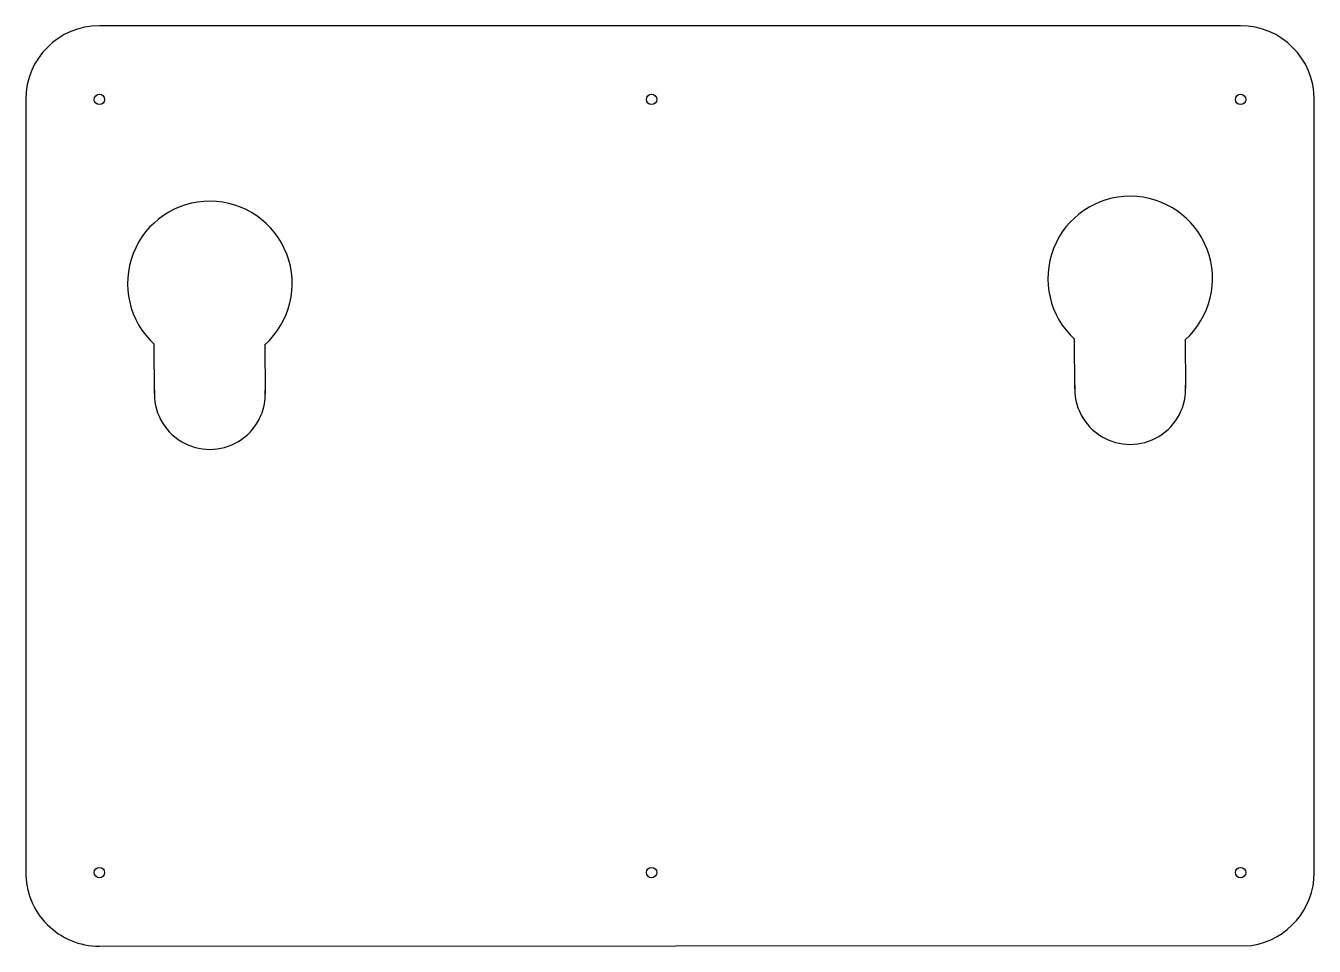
# Model space of a CAD drawing. Header units: centimetres. Extents: x 2.5 to 37.5, y 2.5 to 27.5.
import ezdxf

# ---------------------------------------------------------------- set-up
doc = ezdxf.new("R2010")
doc.units = ezdxf.units.CM
doc.layers.get('0').update_dxf_attribs({"lineweight": 25, "true_color": 0x000000})

msp = doc.modelspace()

# ---------------------------------------------------------------- linework, layer by layer
for p, q in [((35.5, 27.5), (4.5, 27.5)), ((2.5, 25.5), (2.5, 25.5)), ((2.5, 25.5), (2.5, 4.5)), ((37.5, 4.5), (37.5, 25.5)), ((2.5, 22.5), (2.5, 4.5)), ((30.994, 17.635), (30.992, 18.99)), ((33.993, 18.99), (34.006, 17.649)), ((5.994, 17.5), (5.992, 18.855)), ((8.993, 18.855), (9.006, 17.514)), ((4.5, 2.5), (35.797, 2.522))]:
    msp.add_line(p, q)
for centre in [(4.5, 25.5), (19.5, 25.5), (35.5, 25.5), (4.5, 4.5), (19.5, 4.5), (35.5, 4.5)]:
    msp.add_circle(centre, 0.141)
for centre, radius, start, end in [((4.5, 25.5), 2, 90, 180), ((35.5, 25.5), 2, 0, 90), ((32.5, 20.635), 2.236, 311.8979, 227.5848), ((7.5, 20.5), 2.236, 311.8979, 227.5848), ((7.5, 17.5), 1.506, 176.1859, 3.8141), ((32.5, 17.635), 1.506, 176.1859, 3.8141), ((4.5, 4.5), 2, 179.3812, 270), ((35.5, 4.5), 2, 278.5308, 0)]:
    msp.add_arc(centre, radius, start, end)

doc.saveas('drawing.dxf')
